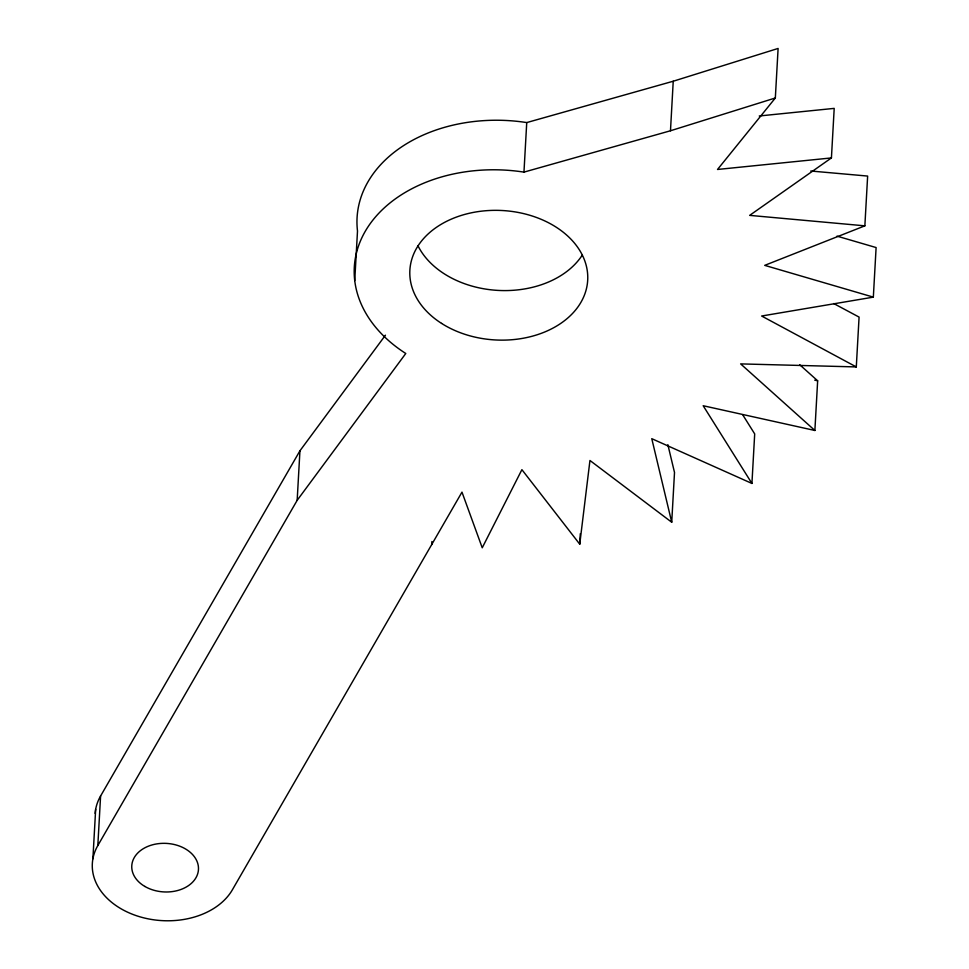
<?xml version="1.0" encoding="UTF-8"?>
<svg xmlns="http://www.w3.org/2000/svg" width="969" height="969" viewBox="0 0 969 969"><rect width="100%" height="100%" fill="white"/><g stroke="black" fill="none" stroke-linecap="round" stroke-linejoin="round"><path stroke-width="1.45" d="M92.891 858.825L95.665 809.285M667.859 444.674L674.509 472.448L671.723 522.23L589.951 460.481L579.741 544.178L521.903 469.662L482.235 547.788L461.983 492.131L232.403 889.76A72.893 53.053 3.2 0 1 137.223 915.971A72.893 53.053 3.2 0 1 97.821 845.562L100.594 796.021L299.942 450.791L385.444 335.189M97.821 845.562L297.168 500.331L299.942 450.791M354.739 280.586L357.5 231.046A144.696 105.306 3.2 0 1 526.736 122.578L673.237 81.226L778.107 48.45L775.333 97.99L717.52 169.466L831.426 157.923L834.2 108.383L759.26 115.977M431.75 544.53L431.92 541.526M297.168 500.331L405.781 353.491A144.696 105.306 3.2 0 1 367.772 227.206A144.696 105.306 3.2 0 1 523.963 172.119L526.736 122.578M579.741 544.178L580.322 533.665M523.963 172.119L670.475 130.767L673.237 81.226M671.723 522.23L651.774 438.678L751.932 483.446L754.694 433.906L742.714 414.793M751.932 483.446L703.179 405.732L814.881 430.478L817.654 380.793L799.655 364.683M814.881 430.478L740.643 363.896L856.293 366.924L859.079 317.093L833.74 303.551M836.998 236.133L876.109 247.555L873.335 297.132L764.711 265.361L864.857 225.838L867.643 176.067L810.787 171.016M831.426 157.923L749.667 215.372L864.857 225.838M670.475 130.767L775.333 97.99M873.335 297.132L761.634 316.015L856.293 366.924M814.723 380.151L817.654 380.793M95.144 813.403A72.893 53.053 3.2 0 1 100.594 796.021M582.175 255.247A89.039 64.802 3.2 0 1 497.618 290.385A89.039 64.802 3.2 0 1 417.918 245.654M144.853 886.441A33.394 24.298 3.2 0 0 198.209 871.664A33.394 24.298 3.2 0 0 152.29 844.871A33.394 24.298 3.2 0 0 144.853 886.441M441.549 323.392A89.039 64.802 3.2 0 0 586.402 288.835A89.039 64.802 3.2 0 0 468.39 213.483A89.039 64.802 3.2 0 0 441.549 323.392"/></g></svg>
